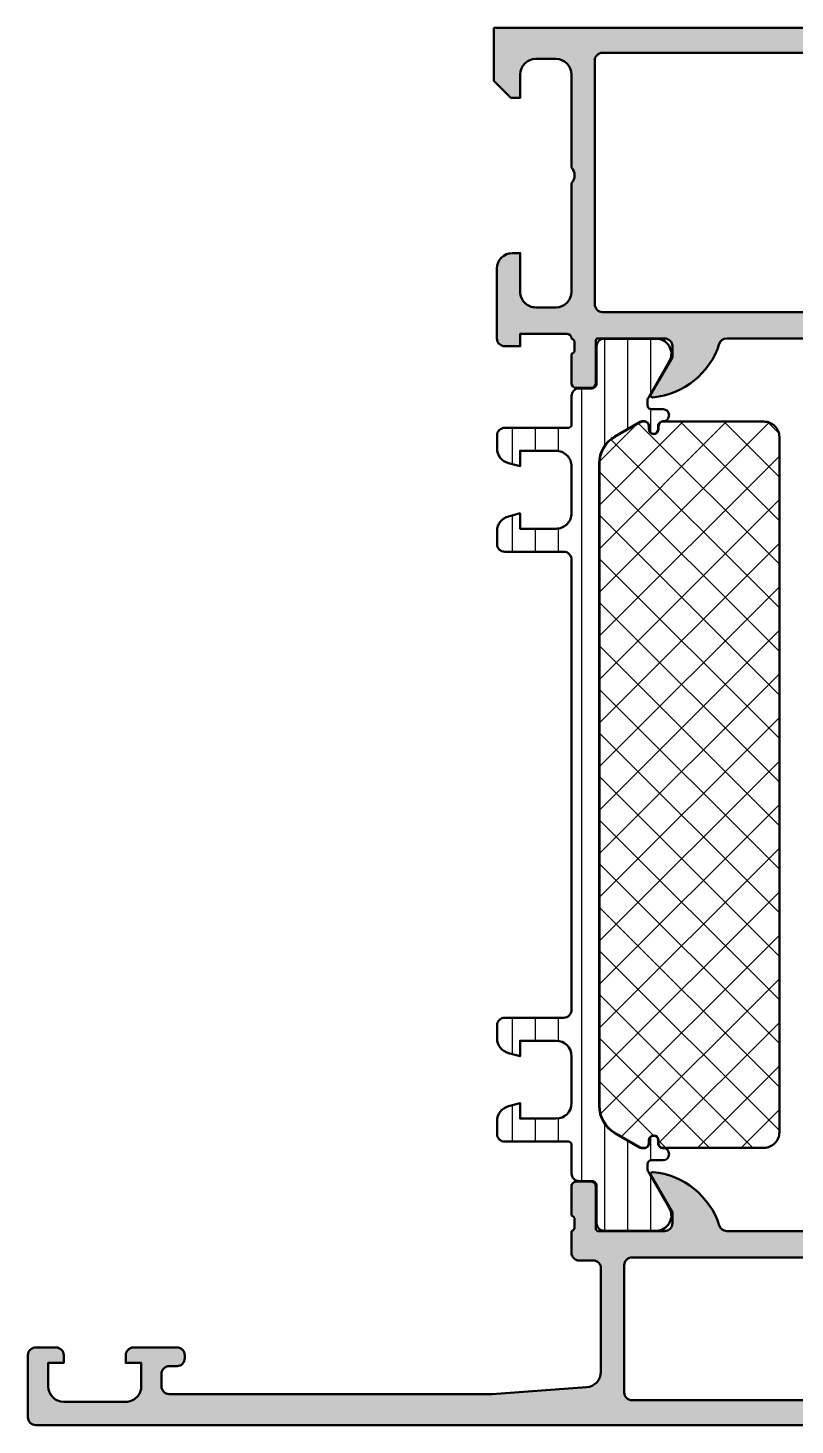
# Model space of a CAD drawing. Extents: x 0 to 114, y 0 to 90.
# Drawn here: x 0 to 49.4, y 0 to 90 of the extents above; entities that cross this region are included whole.
import ezdxf

# ---------------------------------------------------------------- set-up
doc = ezdxf.new("R2010")
doc.units = 0
for name, color, linetype, lineweight in [('0S-Alu contour', 7, 'Continuous', 50), ('0S-Alu hatch', 252, 'Continuous', 25), ('0S-Plastic contour', 254, 'Continuous', 50), ('0S-Plastic hatch', 253, 'Continuous', 25), ('0S-PT contour', 91, 'Continuous', 50), ('0S-PT hatch', 103, 'Continuous', 25)]:
    doc.layers.add(name, color=color, linetype=linetype, lineweight=lineweight)

# ---------------------------------------------------------------- blocks, each defined once
blk = doc.blocks.new('445140__CF473B51_735A_4CA6_A522_E842D98DE899_')
at = {"layer": '0S-Alu hatch'}
h = blk.add_hatch(color=256, dxfattribs=at)
edge = h.paths.add_edge_path()
edge.add_arc((35.49999999999999, 11.1), 0.5, 180, 270)
edge.add_line((35.49999999999999, 10.6), (36.39999999999998, 10.6))
edge.add_ellipse((36.39999999999998, 10.1), major_axis=(-0.5000000000000036, 0), ratio=1, start_angle=180, end_angle=270, ccw=False)
edge.add_line((36.89999999999998, 10.1), (36.89999999999997, 3.431119203401294))
edge.add_ellipse((35.89999999999997, 3.431119203401294), major_axis=(-1, 0), ratio=1, start_angle=94.08561677997488, end_angle=180, ccw=False)
edge.add_line((35.97124704998788, 2.43366050357056), (29.89999999999998, 2))
edge.add_line((29.89999999999998, 2), (9.100000000000001, 1.999999999999998))
edge.add_ellipse((9.100000000000003, 2.500000000000002), major_axis=(-0.5000000000000038, 0), ratio=1, start_angle=0, end_angle=89.99999999999977, ccw=False)
edge.add_line((8.6, 2.500000000000002), (8.6, 3.299999999999998))
edge.add_ellipse((9.1, 3.299999999999998), major_axis=(-0.5, 0), ratio=1, start_angle=270, end_angle=360, ccw=False)
edge.add_line((9.1, 3.799999999999998), (9.600000000000003, 3.799999999999999))
edge.add_arc((9.600000000000001, 4.299999999999998), 0.4999999999999996, 270.0000000000002, 360)
edge.add_line((10.1, 4.299999999999994), (10.1, 4.500000000000001))
edge.add_arc((9.600000000000001, 4.5), 0.5, 0, 90)
edge.add_line((9.600000000000001, 5), (6.800000000000001, 5))
edge.add_arc((6.800000000000001, 4.5), 0.5, 90, 180)
edge.add_line((6.300000000000001, 4.5), (6.300000000000001, 3.999999999999999))
edge.add_line((6.300000000000001, 3.999999999999999), (7.300000000000001, 3.999999999999999))
edge.add_line((7.300000000000001, 3.999999999999999), (7.300000000000001, 2.499999999999998))
edge.add_ellipse((6.300000000000003, 2.499999999999998), major_axis=(-0.9999999999999982, 0), ratio=1, start_angle=90, end_angle=180, ccw=False)
edge.add_line((6.300000000000002, 1.5), (2.299999999999999, 1.499999999999999))
edge.add_ellipse((2.299999999999999, 2.499999999999999), major_axis=(-1, 0), ratio=1, start_angle=0, end_angle=90, ccw=False)
edge.add_line((1.299999999999999, 2.499999999999999), (1.299999999999999, 3.999999999999998))
edge.add_line((1.299999999999999, 3.999999999999998), (2.299999999999999, 3.999999999999999))
edge.add_line((2.299999999999999, 3.999999999999999), (2.299999999999999, 4.499999999999999))
edge.add_arc((1.799999999999999, 4.499999999999999), 0.5, 0, 90)
edge.add_line((1.799999999999999, 4.999999999999999), (0.4999999999999996, 4.999999999999999))
edge.add_arc((0.4999999999999996, 4.5), 0.4999999999999992, 90, 180)
edge.add_line((4e-16, 4.5), (0, 0.5))
edge.add_arc((0.5, 0.5), 0.5, 180, 269.9999999999999)
edge.add_line((0.4999999999999998, 0), (113.5, 0))
edge.add_arc((113.5, 0.5), 0.5, 270, 360)
edge.add_line((114, 0.5), (114, 4.5))
edge.add_arc((113.5, 4.5), 0.5, 0, 90)
edge.add_line((113.5, 5), (112.2, 4.999999999999999))
edge.add_arc((112.2, 4.500000000000004), 0.4999999999999947, 90, 180)
edge.add_line((111.7, 4.500000000000006), (111.7, 3.999999999999999))
edge.add_line((111.7, 3.999999999999999), (112.7, 3.999999999999998))
edge.add_line((112.7, 3.999999999999998), (112.7, 2.499999999999975))
edge.add_ellipse((111.7, 2.499999999999984), major_axis=(-0.9999999999999715, 0), ratio=1, start_angle=90.0000000000008, end_angle=180, ccw=False)
edge.add_line((111.7, 1.500000000000013), (107.7, 1.499999999999998))
edge.add_ellipse((107.7, 2.499999999999998), major_axis=(-0.9999999999999998, 0), ratio=1, start_angle=0, end_angle=90, ccw=False)
edge.add_line((106.7, 2.499999999999999), (106.7, 3.999999999999999))
edge.add_line((106.7, 3.999999999999999), (107.7, 3.999999999999999))
edge.add_line((107.7, 3.999999999999999), (107.7, 4.500000000000007))
edge.add_arc((107.2, 4.500000000000007), 0.5, 0, 90)
edge.add_line((107.2, 5.000000000000007), (104.4, 5))
edge.add_arc((104.4, 4.499999999999983), 0.5000000000000169, 90.0000000000016, 180)
edge.add_line((103.9, 4.499999999999983), (103.9, 4.3))
edge.add_arc((104.4, 4.3), 0.5, 180, 270)
edge.add_line((104.4, 3.8), (104.9, 3.799999999999998))
edge.add_ellipse((104.9, 3.299999999999998), major_axis=(-0.5, 0), ratio=1, start_angle=180, end_angle=270, ccw=False)
edge.add_line((105.4, 3.29999999999999), (105.4, 2.499999999999983))
edge.add_ellipse((104.9, 2.499999999999983), major_axis=(-0.4999999999999716, 0), ratio=1, start_angle=90.00000000000318, end_angle=180, ccw=False)
edge.add_line((104.9, 2.000000000000011), (84.10000000000001, 2.000000000000001))
edge.add_line((84.10000000000001, 2.000000000000001), (78.02875295001206, 2.433660503570563))
edge.add_ellipse((78.09999999999997, 3.431119203401271), major_axis=(-0.9999999999999721, 0), ratio=1, start_angle=0, end_angle=85.9143832200254, ccw=False)
edge.add_line((77.1, 3.431119203401271), (77.09999999999998, 10.1))
edge.add_ellipse((77.59999999999998, 10.1), major_axis=(-0.5, 0), ratio=1, start_angle=270, end_angle=360, ccw=False)
edge.add_line((77.59999999999998, 10.6), (78.5, 10.6))
edge.add_arc((78.5, 11.1), 0.4999999999999983, 270, 360)
edge.add_line((79, 11.1), (79, 12.49999999999998))
edge.add_ellipse((79.07883644654305, 12.7675205919931), major_axis=(-0.2788950563274382, 0), ratio=1, start_angle=-1.1645893740982274, end_angle=73.58012358050661, ccw=False)
edge.add_line((78.799999, 12.77318899999148), (78.79999900000001, 13.22678299999143))
edge.add_ellipse((79.07886709564319, 13.23244365946854), major_axis=(-0.2789255417371585, 0), ratio=1, start_angle=-73.57540544464098, end_angle=1.1628700728953163, ccw=False)
edge.add_line((79, 13.49998699999148), (78.99999999999999, 15.37999799999998))
edge.add_arc((78.69999999999999, 15.37999799999998), 0.2999999999999971, 0, 90)
edge.add_line((78.69999999999999, 15.67999799999998), (77.7200256809572, 15.67999799999999))
edge.add_arc((77.7200256809572, 15.379998), 0.2999999999999847, 90, 180)
edge.add_line((77.42002568095722, 15.379998), (77.4200256809572, 12.61999999999998))
edge.add_ellipse((77.30002568095723, 12.61999999999998), major_axis=(-0.1199999999999619, 0), ratio=1, start_angle=89.99999999999329, end_angle=180, ccw=False)
edge.add_line((77.30002568095723, 12.50000000000002), (73.00000000000004, 12.50000000000004))
edge.add_ellipse((73.00000000000004, 13.00000000000002), major_axis=(-0.4999999999999841, 0), ratio=1, start_angle=0, end_angle=90, ccw=False)
edge.add_line((72.50000000000006, 13.00000000000007), (72.50000000000013, 13.70000000000011))
edge.add_line((72.50000000000013, 13.70000000000011), (73.88149545762252, 16.09282032302761))
edge.add_arc((73.7618802153519, 16.16188021535175), 0.1381197846482613, 329.9999999999967, 455.6225775507968)
edge.add_arc((74.23822324117367, 11.32339113815294), 4.999999999999239, 95.62257755079071, 162.2515836439284)
edge.add_ellipse((68.99999999999977, 13.00000000000091), major_axis=(-0.5000000000008891, 0), ratio=1, start_angle=89.9999999999983, end_angle=162.2515836439291, ccw=False)
edge.add_line((68.99999999999976, 12.50000000000002), (45.00000000000016, 12.50000000000003))
edge.add_ellipse((45.00000000000015, 13.0000000000007), major_axis=(-0.5000000000006697, 0), ratio=1, start_angle=17.748416356070493, end_angle=90.0000000000008, ccw=False)
edge.add_arc((39.76177675882637, 11.32339113815286), 4.999999999999317, 17.74841635607043, 84.37742244920952)
edge.add_arc((40.23811978464814, 16.16188021535174), 0.1381197846482806, 84.37742244920665, 210.0000000000014)
edge.add_line((40.11850454237749, 16.0928203230276), (41.49999999999986, 13.70000000000009))
edge.add_line((41.49999999999986, 13.70000000000009), (41.49999999999993, 13.00000000000007))
edge.add_ellipse((40.99999999999994, 13.00000000000002), major_axis=(-0.4999999999999858, 0), ratio=1, start_angle=90, end_angle=180, ccw=False)
edge.add_line((40.99999999999994, 12.50000000000004), (36.69997431904255, 12.50000000000003))
edge.add_ellipse((36.69997431904255, 12.61999999999999), major_axis=(-0.1199999999999619, 0), ratio=1, start_angle=0, end_angle=90, ccw=False)
edge.add_line((36.57997431904258, 12.61999999999999), (36.57997431904258, 15.37999799999998))
edge.add_arc((36.27997431904258, 15.37999799999998), 0.3000000000000043, 0, 90)
edge.add_line((36.27997431904258, 15.67999799999999), (35.29999999999982, 15.67999799999998))
edge.add_arc((35.29999999999981, 15.37999799999998), 0.3000000000000043, 89.99999999999864, 180)
edge.add_line((34.9999999999998, 15.37999799999998), (34.9999999999998, 13.49998699999148))
edge.add_ellipse((34.92113290435663, 13.23244365946854), major_axis=(-0.2789255417371511, 0), ratio=1, start_angle=178.8371299271088, end_angle=253.57540544464518, ccw=False)
edge.add_line((35.2000009999998, 13.22678299999146), (35.2000009999998, 12.77318899999112))
edge.add_ellipse((34.92116355345701, 12.7675205919931), major_axis=(-0.2788950563271679, 0), ratio=1, start_angle=106.41987641949461, end_angle=181.1645893740268, ccw=False)
edge.add_line((35, 12.50000000000024), (35, 11.1))
edge = h.paths.add_edge_path()
edge.add_ellipse((38.89999999999999, 10.3), major_axis=(-0.5, 0), ratio=1, start_angle=270, end_angle=360, ccw=False)
edge.add_line((38.89999999999999, 10.8), (75.10000000000001, 10.8))
edge.add_ellipse((75.1, 10.3), major_axis=(-0.5, 0), ratio=1, start_angle=180, end_angle=269.9999999999984, ccw=False)
edge.add_line((75.6, 10.3), (75.59999999999998, 2.099999999999997))
edge.add_ellipse((75.09999999999998, 2.099999999999998), major_axis=(-0.5, 0), ratio=1, start_angle=90, end_angle=180, ccw=False)
edge.add_line((75.09999999999998, 1.599999999999998), (38.89999999999999, 1.6))
edge.add_ellipse((38.89999999999999, 2.1), major_axis=(-0.5, 0), ratio=1, start_angle=0, end_angle=90, ccw=False)
edge.add_line((38.39999999999999, 2.099999999999999), (38.39999999999999, 10.3))
at = {"layer": '0S-Alu contour', "color": 7}
for points in [[(34.9999999999998, 15.37999799999998), (34.9999999999998, 13.49998699999148)], [(36.27997431904258, 15.67999799999999), (35.29999999999982, 15.67999799999998)], [(36.57997431904258, 12.61999999999999), (36.57997431904258, 15.37999799999998)], [(40.11850454237749, 16.0928203230276), (41.49999999999986, 13.70000000000009), (41.49999999999993, 13.00000000000007)], [(72.50000000000006, 13.00000000000007), (72.50000000000013, 13.70000000000011), (73.88149545762252, 16.09282032302761)], [(77.42002568095722, 15.379998), (77.4200256809572, 12.61999999999998)], [(78.69999999999999, 15.67999799999998), (77.7200256809572, 15.67999799999999)], [(79, 13.49998699999148), (78.99999999999999, 15.37999799999998)], [(35.2000009999998, 13.22678299999146), (35.2000009999998, 12.77318899999112)], [(78.799999, 12.77318899999148), (78.79999900000001, 13.22678299999143)], [(35, 12.50000000000024), (35, 11.1)], [(40.99999999999994, 12.50000000000004), (36.69997431904255, 12.50000000000003)], [(68.99999999999976, 12.50000000000002), (45.00000000000016, 12.50000000000003)], [(77.30002568095723, 12.50000000000002), (73.00000000000004, 12.50000000000004)], [(79, 11.1), (79, 12.49999999999998)], [(35.49999999999999, 10.6), (36.39999999999998, 10.6)], [(36.89999999999998, 10.1), (36.89999999999997, 3.431119203401294)], [(38.39999999999999, 2.099999999999999), (38.39999999999999, 10.3)], [(38.89999999999999, 10.8), (75.10000000000001, 10.8)], [(75.6, 10.3), (75.59999999999998, 2.099999999999997)], [(77.1, 3.431119203401271), (77.09999999999998, 10.1)], [(77.59999999999998, 10.6), (78.5, 10.6)], [(1.799999999999999, 4.999999999999999), (0.4999999999999996, 4.999999999999999)], [(9.600000000000001, 5), (6.800000000000001, 5)], [(107.2, 5.000000000000007), (104.4, 5)], [(113.5, 5), (112.2, 4.999999999999999)], [(4e-16, 4.5), (0, 0.5)], [(1.299999999999999, 2.499999999999999), (1.299999999999999, 3.999999999999998), (2.299999999999999, 3.999999999999999), (2.299999999999999, 4.499999999999999)], [(6.300000000000001, 4.5), (6.300000000000001, 3.999999999999999), (7.300000000000001, 3.999999999999999), (7.300000000000001, 2.499999999999998)], [(9.1, 3.799999999999998), (9.600000000000003, 3.799999999999999)], [(10.1, 4.299999999999994), (10.1, 4.500000000000001)], [(103.9, 4.499999999999983), (103.9, 4.3)], [(104.4, 3.8), (104.9, 3.799999999999998)], [(106.7, 2.499999999999999), (106.7, 3.999999999999999), (107.7, 3.999999999999999), (107.7, 4.500000000000007)], [(111.7, 4.500000000000006), (111.7, 3.999999999999999), (112.7, 3.999999999999998), (112.7, 2.499999999999975)], [(114, 0.5), (114, 4.5)], [(8.6, 2.500000000000002), (8.6, 3.299999999999998)], [(105.4, 3.29999999999999), (105.4, 2.499999999999983)], [(35.97124704998788, 2.43366050357056), (29.89999999999998, 2), (9.100000000000001, 1.999999999999998)], [(104.9, 2.000000000000011), (84.10000000000001, 2.000000000000001), (78.02875295001206, 2.433660503570563)], [(6.300000000000002, 1.5), (2.299999999999999, 1.499999999999999)], [(75.09999999999998, 1.599999999999998), (38.89999999999999, 1.6)], [(111.7, 1.500000000000013), (107.7, 1.499999999999998)], [(0.4999999999999998, 0), (113.5, 0)]]:
    blk.add_lwpolyline(points, dxfattribs=at)
for centre, radius, start, end in [((40.23811978464814, 16.16188021535174), 0.1381197846482806, 84.37742244920665, 210.0000000000014), ((39.76177675882637, 11.32339113815286), 4.999999999999317, 17.74841635607043, 84.37742244920952), ((74.23822324117367, 11.32339113815294), 4.999999999999239, 95.62257755079071, 162.2515836439284), ((73.7618802153519, 16.16188021535175), 0.1381197846482613, 329.9999999999967, 95.62257755079686), ((35.29999999999981, 15.37999799999998), 0.3000000000000043, 89.99999999999864, 180), ((36.27997431904258, 15.37999799999998), 0.3000000000000043, 0, 90), ((77.7200256809572, 15.379998), 0.2999999999999847, 90, 180), ((78.69999999999999, 15.37999799999998), 0.2999999999999971, 0, 90), ((35.49999999999999, 11.1), 0.5, 180, 270), ((78.5, 11.1), 0.4999999999999983, 270, 0), ((0.4999999999999996, 4.5), 0.4999999999999992, 90, 180), ((1.799999999999999, 4.499999999999999), 0.5, 0, 90), ((6.800000000000001, 4.5), 0.5, 90, 180), ((9.600000000000001, 4.5), 0.5, 0, 90), ((104.4, 4.499999999999983), 0.5000000000000169, 90.0000000000016, 180), ((107.2, 4.500000000000007), 0.5, 0, 90), ((112.2, 4.500000000000004), 0.4999999999999947, 90, 180), ((113.5, 4.5), 0.5, 0, 90), ((9.600000000000001, 4.299999999999998), 0.4999999999999996, 270.0000000000002, 0), ((104.4, 4.3), 0.5, 180, 270), ((0.5, 0.5), 0.5, 180, 269.9999999999999), ((113.5, 0.5), 0.5, 270, 0)]:
    blk.add_arc(centre, radius, start, end, dxfattribs=at)
at = {"layer": '0S-Alu contour', "color": 7, "extrusion": (0, 0, -1)}
for centre, radius, start, end in [((-34.92113290435663, 13.23244365946854), 0.2789255417371511, 106.4245945553548, 181.1628700728912), ((-34.92116355345701, 12.7675205919931), 0.2788950563271679, 178.8354106259732, 253.5801235805054), ((-36.69997431904255, 12.61999999999999), 0.1199999999999619, 270, 0), ((-40.99999999999994, 13.00000000000002), 0.4999999999999858, 180, 270), ((-45.00000000000015, 13.0000000000007), 0.5000000000006697, 269.9999999999992, 342.2515836439295), ((-68.99999999999977, 13.00000000000091), 0.5000000000008891, 197.7484163560709, 270.0000000000017), ((-73.00000000000004, 13.00000000000002), 0.4999999999999841, 270, 0), ((-77.30002568095723, 12.61999999999998), 0.1199999999999619, 180, 270.0000000000068), ((-79.07883644654305, 12.7675205919931), 0.2788950563274382, 286.4198764194934, 1.164589374098176), ((-79.07886709564319, 13.23244365946854), 0.2789255417371585, 358.8371299271047, 73.57540544464105), ((-36.39999999999998, 10.1), 0.5000000000000036, 90, 180), ((-38.89999999999999, 10.3), 0.5, 0, 90), ((-75.1, 10.3), 0.5, 90.0000000000016, 180), ((-77.59999999999998, 10.1), 0.5, 0, 90), ((-9.1, 3.299999999999998), 0.5, 0, 90), ((-104.9, 3.299999999999998), 0.5, 90, 180), ((-35.89999999999997, 3.431119203401294), 1, 180, 265.9143832200251), ((-78.09999999999997, 3.431119203401271), 0.9999999999999721, 274.0856167799746, 0), ((-2.299999999999999, 2.499999999999999), 1, 270, 0), ((-6.300000000000003, 2.499999999999998), 0.9999999999999982, 180, 270.0000000000001), ((-9.100000000000003, 2.500000000000002), 0.5000000000000038, 270.0000000000002, 0), ((-38.89999999999999, 2.1), 0.5, 270, 0), ((-75.09999999999998, 2.099999999999998), 0.5, 180, 270), ((-104.9, 2.499999999999983), 0.4999999999999716, 180, 269.9999999999968), ((-107.7, 2.499999999999998), 0.9999999999999998, 270, 0), ((-111.7, 2.499999999999984), 0.9999999999999715, 180, 269.9999999999992)]:
    blk.add_arc(centre, radius, start, end, dxfattribs=at)
blk = doc.blocks.new('441190__D9B66813_5711_4655_8B71_C0B76B7D4876_')
at = {"layer": '0S-PT hatch'}
h = blk.add_hatch(dxfattribs=at)
h.set_pattern_fill('ANSI37', color=256, scale=0.625, angle=90, style=0)
h.set_pattern_definition([(135, (0, 0), (-1.403165018917055, -1.403165018917055), []), (225, (0, 0), (1.403165018917055, -1.403165018917055), [])])
edge = h.paths.add_edge_path()
edge.add_line((48.39000000000027, 63.65020331974287), (48.39000000000027, 18.84979668030475))
edge.add_ellipse((47.40000000000028, 18.84979668030475), major_axis=(-0.9899999999999948, 0), ratio=1, start_angle=89.9999999999996, end_angle=180, ccw=False)
edge.add_line((47.40000000000027, 17.85979668030476), (40.89892478562469, 17.85979668030475))
edge.add_ellipse((40.89892478562469, 18.14979668030476), major_axis=(-0.2900000000000062, 0), ratio=1, start_angle=0, end_angle=90, ccw=False)
edge.add_line((40.60892478562468, 18.14979668030476), (40.60892478562469, 18.350367475591))
edge.add_arc((40.29949558091092, 18.350367475591), 0.3094292047137657, 0, 180)
edge.add_line((39.99006637619716, 18.350367475591), (39.99006637619716, 18.14979668030476))
edge.add_ellipse((39.70006637619717, 18.14979668030476), major_axis=(-0.289999999999992, 0), ratio=1, start_angle=93.4516718061908, end_angle=180, ccw=False)
edge.add_line((39.71752629167203, 17.86032275859227), (39.53498719053982, 17.86032275859227))
edge.add_ellipse((39.53498719053983, 18.05032275859226), major_axis=(-0.1899999999999906, 0), ratio=1, start_angle=60.00000000000131, end_angle=89.9999999999979, ccw=False)
edge.add_line((39.43998719053984, 17.88577793187323), (37.80500000000029, 18.82973822645279))
edge.add_ellipse((38.80000000000027, 20.55312877998382), major_axis=(-1.989999999999984, 0), ratio=1, start_angle=0, end_angle=60.000000000000625, ccw=False)
edge.add_line((36.81000000000028, 20.55312877998382), (36.81000000000029, 61.94646458067286))
edge.add_ellipse((38.80000000000027, 61.94646458067287), major_axis=(-1.98999999999998, 0), ratio=1, start_angle=299.9999999999992, end_angle=360, ccw=False)
edge.add_line((37.80500000000031, 63.66985513420391), (39.43998719053985, 64.61381542878348))
edge.add_ellipse((39.53498719053982, 64.44927060206447), major_axis=(-0.1899999999999555, 0), ratio=1, start_angle=270, end_angle=299.99999999999744, ccw=False)
edge.add_line((39.53498719053982, 64.63927060206443), (39.717526291672, 64.63927060206441))
edge.add_ellipse((39.70006637619717, 64.34979668035191), major_axis=(-0.2900000000000046, 0), ratio=1, start_angle=180, end_angle=266.54832819381363, ccw=False)
edge.add_line((39.99006637619717, 64.34979668035191), (39.99006637619717, 64.14922588506569))
edge.add_arc((40.30003318809873, 64.14922588506569), 0.3099668119015604, 180, 360)
edge.add_line((40.61000000000029, 64.14922588506569), (40.61000000000027, 64.34979668030476))
edge.add_ellipse((40.90040663939125, 64.34979668030478), major_axis=(-0.290406639390973, 0), ratio=1, start_angle=270.00000000041496, end_angle=360, ccw=False)
edge.add_line((40.90040663938914, 64.64020331969574), (47.39999999999311, 64.64020331974285))
edge.add_ellipse((47.40000000000029, 63.65020331974287), major_axis=(-0.9899999999999806, 0), ratio=1, start_angle=180, end_angle=270.0000000004153, ccw=False)
at = {"layer": '0S-PT contour', "color": 7}
for points in [[(37.80500000000031, 63.66985513420391), (39.43998719053985, 64.61381542878348)], [(39.53498719053982, 64.63927060206443), (39.717526291672, 64.63927060206441)], [(39.99006637619717, 64.34979668035191), (39.99006637619717, 64.14922588506569)], [(40.61000000000029, 64.14922588506569), (40.61000000000027, 64.34979668030476)], [(40.90040663938914, 64.64020331969574), (47.39999999999311, 64.64020331974285)], [(48.39000000000027, 63.65020331974287), (48.39000000000027, 18.84979668030475)], [(36.81000000000028, 20.55312877998382), (36.81000000000029, 61.94646458067286)], [(39.43998719053984, 17.88577793187323), (37.80500000000029, 18.82973822645279)], [(39.99006637619716, 18.350367475591), (39.99006637619716, 18.14979668030476)], [(40.60892478562468, 18.14979668030476), (40.60892478562469, 18.350367475591)], [(39.71752629167203, 17.86032275859227), (39.53498719053982, 17.86032275859227)], [(47.40000000000027, 17.85979668030476), (40.89892478562469, 17.85979668030475)]]:
    blk.add_lwpolyline(points, dxfattribs=at)
at = {"layer": '0S-PT contour', "color": 7, "extrusion": (0, 0, -1)}
for centre, radius, start, end in [((-39.53498719053982, 64.44927060206447), 0.1899999999999555, 60.00000000000255, 90), ((-39.70006637619717, 64.34979668035191), 0.2900000000000046, 93.45167180618638, 180), ((-40.90040663939125, 64.34979668030478), 0.290406639390973, 0, 89.99999999958506), ((-47.40000000000029, 63.65020331974287), 0.9899999999999806, 89.99999999958467, 180), ((-38.80000000000027, 61.94646458067287), 1.98999999999998, 0, 60.00000000000078), ((-38.80000000000027, 20.55312877998382), 1.989999999999984, 299.9999999999994, 0), ((-39.70006637619717, 18.14979668030476), 0.289999999999992, 180, 266.5483281938092), ((-40.89892478562469, 18.14979668030476), 0.2900000000000062, 270, 0), ((-47.40000000000028, 18.84979668030475), 0.9899999999999948, 180, 270.0000000000004), ((-39.53498719053983, 18.05032275859226), 0.1899999999999906, 270.0000000000021, 299.9999999999987)]:
    blk.add_arc(centre, radius, start, end, dxfattribs=at)
at = {"layer": '0S-PT contour', "color": 7}
for centre, radius, start, end in [((40.30003318809873, 64.14922588506569), 0.3099668119015604, 180, 0), ((40.29949558091092, 18.350367475591), 0.3094292047137657, 0, 180)]:
    blk.add_arc(centre, radius, start, end, dxfattribs=at)
blk = doc.blocks.new('284601__EA4AFF32_4268_49D9_9EC9_8BE167A3AA70___473CA314_EB50_4A81_8409_1A3528B6C2C4_')
at = {"layer": '0S-Plastic hatch'}
h = blk.add_hatch(dxfattribs=at)
h.set_pattern_fill('ANSI31', color=256, scale=0.4680000000000001, angle=45, style=0)
h.set_pattern_definition([(90, (0, 0), (-1.4859, 0), [])])
edge = h.paths.add_edge_path()
edge.add_ellipse((34.80000000000024, 64.45000000004742), major_axis=(-0.2100000000000364, 0), ratio=1, start_angle=90.00000000000188, end_angle=180, ccw=False)
edge.add_line((34.80000000000025, 64.24000000004737), (30.70000000000027, 64.24000000004744))
edge.add_arc((30.70000000000027, 63.75000000004747), 0.4899999999999878, 89.99999999999918, 180)
edge.add_line((30.21000000000028, 63.75000000004746), (30.21000000000028, 62.91925077667309))
edge.add_arc((31.20000000000019, 62.9192507766731), 0.989999999999906, 180, 254.9999999999947)
edge.add_line((30.94376914534863, 61.96298420864704), (31.69000000000028, 61.76303225377587))
edge.add_line((31.69000000000028, 61.76303225377587), (31.69000000000028, 62.76000000004737))
edge.add_line((31.69000000000028, 62.76000000004737), (34.00000000000024, 62.76000000004742))
edge.add_ellipse((34.00000000000026, 61.75000000004741), major_axis=(-1.010000000000012, 0), ratio=1, start_angle=180, end_angle=270.0000000000008, ccw=False)
edge.add_line((35.01000000000027, 61.75000000004741), (35.01000000000028, 58.75000000004743))
edge.add_ellipse((34.00000000000027, 58.75000000004743), major_axis=(-1.010000000000019, 0), ratio=1, start_angle=89.9999999999996, end_angle=180, ccw=False)
edge.add_line((34.00000000000026, 57.74000000004742), (31.69000000000028, 57.74000000004742))
edge.add_line((31.69000000000028, 57.74000000004742), (31.69000000000028, 58.73696774631902))
edge.add_line((31.69000000000028, 58.73696774631902), (30.94376914534875, 58.53701579144797))
edge.add_arc((31.20000000000023, 57.58074922342181), 0.9899999999999625, 104.9999999999992, 180)
edge.add_line((30.21000000000026, 57.5807492234218), (30.21000000000028, 56.75000000004739))
edge.add_arc((30.70000000000026, 56.7500000000474), 0.4899999999999736, 180, 269.9999999999996)
edge.add_line((30.70000000000025, 56.26000000004742), (34.50000000000026, 56.26000000004741))
edge.add_ellipse((34.50000000000026, 55.75000000004739), major_axis=(-0.5100000000000194, 0), ratio=1, start_angle=180, end_angle=269.9999999999992, ccw=False)
edge.add_line((35.01000000000028, 55.7500000000474), (35.01000000000028, 26.75000000000023))
edge.add_ellipse((34.50000000000029, 26.75000000000022), major_axis=(-0.5099999999999909, 0), ratio=1, start_angle=90.00000000000159, end_angle=180, ccw=False)
edge.add_line((34.5000000000003, 26.24000000000024), (30.70000000000024, 26.24000000000024))
edge.add_arc((30.70000000000025, 25.75000000000028), 0.4899999999999629, 90.00000000000043, 180)
edge.add_line((30.21000000000028, 25.75000000000028), (30.21000000000027, 24.91925077662593))
edge.add_arc((31.20000000000036, 24.91925077662593), 0.9900000000000873, 180, 255.0000000000054)
edge.add_line((30.94376914534894, 23.96298420859965), (31.69000000000028, 23.76303225372871))
edge.add_line((31.69000000000028, 23.76303225372871), (31.69000000000028, 24.76000000000022))
edge.add_line((31.69000000000028, 24.76000000000022), (34.00000000000036, 24.76000000000019))
edge.add_ellipse((34.00000000000034, 23.75000000000026), major_axis=(-1.009999999999926, 0), ratio=1, start_angle=180, end_angle=269.9999999999988, ccw=False)
edge.add_line((35.01000000000026, 23.75000000000026), (35.01000000000028, 20.75000000000024))
edge.add_ellipse((34.00000000000028, 20.75000000000024), major_axis=(-1.009999999999998, 0), ratio=1, start_angle=90.0000000000004, end_angle=180, ccw=False)
edge.add_line((34.00000000000029, 19.74000000000024), (31.69000000000028, 19.74000000000024))
edge.add_line((31.69000000000028, 19.74000000000024), (31.69000000000028, 20.73696774627183))
edge.add_line((31.69000000000028, 20.73696774627183), (30.94376914534873, 20.53701579140073))
edge.add_arc((31.20000000000027, 19.58074922337457), 0.9899999999999891, 105.0000000000027, 180)
edge.add_line((30.21000000000028, 19.58074922337457), (30.21000000000028, 18.75000000000018))
edge.add_arc((30.70000000000028, 18.75000000000018), 0.4899999999999949, 180, 270.0000000000004)
edge.add_line((30.70000000000028, 18.26000000000019), (34.80000000000026, 18.26000000000025))
edge.add_ellipse((34.80000000000026, 18.05000000000022), major_axis=(-0.2100000000000222, 0), ratio=1, start_angle=180, end_angle=270, ccw=False)
edge.add_line((35.01000000000028, 18.05000000000022), (35.01000000000028, 16.20999432109073))
edge.add_arc((35.49999732109796, 16.20999432109073), 0.4899973210976825, 180, 270)
edge.add_line((35.49999732109796, 15.71999699999305), (36.31033133334043, 15.71999700000022))
edge.add_ellipse((36.31033133334046, 15.40999700000017), major_axis=(-0.3100000000000538, 0), ratio=1, start_angle=179.9920752627534, end_angle=270.0000000000066, ccw=False)
edge.add_line((36.6203313303753, 15.40995412304545), (36.61999938284783, 13.00999723387167))
edge.add_arc((37.10999469516404, 13.00999531231277), 0.4899953123199784, 179.9997753098735, 270.0000777848015)
edge.add_line((37.10999536038212, 12.51999999999325), (40.58582249619141, 12.52000000000022))
edge.add_arc((40.44422884911531, 13.49981807472307), 0.9899960709244707, 278.2228963588994, 392.7407569883818)
edge.add_line((41.27694055409619, 14.0352463489426), (39.95830425788776, 16.31919172373801))
edge.add_ellipse((40.39997634630728, 16.57419118792803), major_axis=(-0.5099989808088575, 0), ratio=1, start_angle=-0.005743823234126921, end_angle=29.999996599343774, ccw=False)
edge.add_line((39.88997736806112, 16.57424231462595), (39.89000000131616, 16.80002606457037))
edge.add_ellipse((40.15000000005499, 16.79999999995493), major_axis=(-0.260000000045304, 0), ratio=1, start_angle=270.0000000061333, end_angle=359.99425618279395, ccw=False)
edge.add_line((40.15000000002715, 17.06000000000023), (40.90040663939128, 17.06000000000026))
edge.add_arc((40.90040663939126, 17.44925907311701), 0.3892590731167509, 270.0000000000031, 450.0000000000031)
edge.add_ellipse((40.90040663939121, 18.15000000000028), major_axis=(-0.3114818537665265, 0), ratio=1, start_angle=0, end_angle=90.00000000000517, ccw=False)
edge.add_line((40.58892478562468, 18.1500000000003), (40.58892478562468, 18.35057079528646))
edge.add_arc((40.29949558091092, 18.35057079528646), 0.2894292047137625, 0, 180)
edge.add_line((40.01006637619716, 18.35057079528646), (40.01006637619716, 18.15000000000019))
edge.add_ellipse((39.70006637619722, 18.1500000000002), major_axis=(-0.3099999999999383, 0), ratio=1, start_angle=93.33843872002831, end_angle=180, ccw=False)
edge.add_line((39.71811884915477, 17.84052607828776), (39.53498719054005, 17.8405260782877))
edge.add_ellipse((39.53498719054, 18.05052607828769), major_axis=(-0.2099999999999901, 0), ratio=1, start_angle=59.999999999997215, end_angle=90.00000000001359, ccw=False)
edge.add_line((39.42998719054, 17.86866074349297), (37.7950000000003, 18.81262103807259))
edge.add_ellipse((38.80000000000024, 20.55333209967931), major_axis=(-2.009999999999965, 0), ratio=1, start_angle=0, end_angle=60.00000000000148, ccw=False)
edge.add_line((36.79000000000028, 20.55333209967931), (36.79000000000029, 61.94666790036837))
edge.add_ellipse((38.8000000000002, 61.94666790036837), major_axis=(-2.009999999999905, 0), ratio=1, start_angle=300.0000000000033, end_angle=360, ccw=False)
edge.add_line((37.79500000000015, 63.68737896197495), (39.42998719053971, 64.6313392565547))
edge.add_ellipse((39.53498719053973, 64.44947392175993), major_axis=(-0.2100000000000372, 0), ratio=1, start_angle=269.9999999999942, end_angle=299.9999999999999, ccw=False)
edge.add_line((39.53498719053975, 64.65947392175997), (39.71811884915473, 64.65947392175994))
edge.add_ellipse((39.70006637619718, 64.35000000004747), major_axis=(-0.3099999999999631, 0), ratio=1, start_angle=180, end_angle=266.66156127997067, ccw=False)
edge.add_line((40.01006637619715, 64.35000000004744), (40.01006637619716, 64.1494292047612))
edge.add_arc((40.29949558091092, 64.14942920476119), 0.2894292047137625, 180, 360)
edge.add_line((40.58892478562468, 64.14942920476118), (40.58892478562468, 64.35000000004734))
edge.add_ellipse((40.90040663939125, 64.35000000004736), major_axis=(-0.3114818537665585, 0), ratio=1, start_angle=269.99999999999864, end_angle=360, ccw=False)
edge.add_arc((40.90040663939126, 65.05074092693067), 0.3892590731167615, 269.999999999999, 449.999999999999)
edge.add_line((40.90040663939126, 65.44000000004743), (40.15000000002717, 65.44000000004743))
edge.add_ellipse((40.15000000002717, 65.7000000000649), major_axis=(-0.2600000000174845, 0), ratio=1, start_angle=0.00574382329762102, end_angle=90, ccw=False)
edge.add_line((39.89000000131616, 65.69997393542177), (39.8899773680883, 65.9257574151131))
edge.add_ellipse((40.39997736552593, 65.92580853907559), major_axis=(-0.5100000000000432, 0), ratio=1, start_angle=-29.999996599345423, end_angle=0.005743504562701673, ccw=False)
edge.add_line((39.95830439446092, 66.18080851286116), (41.27694055409621, 68.46475365110506))
edge.add_arc((40.4442288491153, 69.00018192532455), 0.9899960709244671, 327.2592430116209, 441.7771036411018)
edge.add_line((40.58582249619138, 69.9800000000474), (37.1099953603821, 69.98000000005437))
edge.add_arc((37.10999536038212, 69.49000402260879), 0.489995977445588, 90.00000000000165, 180.0079248057727)
edge.add_line((36.61999938762352, 69.48993624932821), (36.62033133037529, 67.09004587703258))
edge.add_ellipse((36.3103313333253, 67.09000300006262), major_axis=(-0.3100000000152093, 0), ratio=1, start_angle=90.00000000230477, end_angle=180.0079247400522, ccw=False)
edge.add_line((36.31033133333777, 66.78000300004742), (35.49999732109789, 66.78000300005459))
edge.add_arc((35.49999732109793, 66.29000567895693), 0.4899973210976612, 90.000000000005, 180)
edge.add_line((35.01000000000027, 66.2900056789569), (35.01000000000028, 64.45000000004742))
at = {"layer": '0S-Plastic contour', "color": 7}
for points in [[(36.61999938762352, 69.48993624932821), (36.62033133037529, 67.09004587703258)], [(40.58582249619138, 69.9800000000474), (37.1099953603821, 69.98000000005437)], [(39.95830439446092, 66.18080851286116), (41.27694055409621, 68.46475365110506)], [(36.31033133333777, 66.78000300004742), (35.49999732109789, 66.78000300005459)], [(35.01000000000027, 66.2900056789569), (35.01000000000028, 64.45000000004742)], [(39.89000000131616, 65.69997393542177), (39.8899773680883, 65.9257574151131)], [(40.90040663939126, 65.44000000004743), (40.15000000002717, 65.44000000004743)], [(34.80000000000025, 64.24000000004737), (30.70000000000027, 64.24000000004744)], [(37.79500000000015, 63.68737896197495), (39.42998719053971, 64.6313392565547)], [(39.53498719053975, 64.65947392175997), (39.71811884915473, 64.65947392175994)], [(40.01006637619715, 64.35000000004744), (40.01006637619716, 64.1494292047612)], [(40.58892478562468, 64.14942920476118), (40.58892478562468, 64.35000000004734)], [(30.21000000000028, 63.75000000004746), (30.21000000000028, 62.91925077667309)], [(30.94376914534863, 61.96298420864704), (31.69000000000028, 61.76303225377587), (31.69000000000028, 62.76000000004737), (34.00000000000024, 62.76000000004742)], [(35.01000000000027, 61.75000000004741), (35.01000000000028, 58.75000000004743)], [(36.79000000000028, 20.55333209967931), (36.79000000000029, 61.94666790036837)], [(34.00000000000026, 57.74000000004742), (31.69000000000028, 57.74000000004742), (31.69000000000028, 58.73696774631902), (30.94376914534875, 58.53701579144797)], [(30.21000000000026, 57.5807492234218), (30.21000000000028, 56.75000000004739)], [(30.70000000000025, 56.26000000004742), (34.50000000000026, 56.26000000004741)], [(35.01000000000028, 55.7500000000474), (35.01000000000028, 26.75000000000023)], [(34.5000000000003, 26.24000000000024), (30.70000000000024, 26.24000000000024)], [(30.21000000000028, 25.75000000000028), (30.21000000000027, 24.91925077662593)], [(30.94376914534894, 23.96298420859965), (31.69000000000028, 23.76303225372871), (31.69000000000028, 24.76000000000022), (34.00000000000036, 24.76000000000019)], [(35.01000000000026, 23.75000000000026), (35.01000000000028, 20.75000000000024)], [(34.00000000000029, 19.74000000000024), (31.69000000000028, 19.74000000000024), (31.69000000000028, 20.73696774627183), (30.94376914534873, 20.53701579140073)], [(30.21000000000028, 19.58074922337457), (30.21000000000028, 18.75000000000018)], [(30.70000000000028, 18.26000000000019), (34.80000000000026, 18.26000000000025)], [(35.01000000000028, 18.05000000000022), (35.01000000000028, 16.20999432109073)], [(39.42998719054, 17.86866074349297), (37.7950000000003, 18.81262103807259)], [(40.01006637619716, 18.35057079528646), (40.01006637619716, 18.15000000000019)], [(40.58892478562468, 18.1500000000003), (40.58892478562468, 18.35057079528646)], [(39.71811884915477, 17.84052607828776), (39.53498719054005, 17.8405260782877)], [(39.88997736806112, 16.57424231462595), (39.89000000131616, 16.80002606457037)], [(41.27694055409619, 14.0352463489426), (39.95830425788776, 16.31919172373801)], [(40.15000000002715, 17.06000000000023), (40.90040663939128, 17.06000000000026)], [(35.49999732109796, 15.71999699999305), (36.31033133334043, 15.71999700000022)], [(36.6203313303753, 15.40995412304545), (36.61999938284783, 13.00999723387167)], [(37.10999536038212, 12.51999999999325), (40.58582249619141, 12.52000000000022)]]:
    blk.add_lwpolyline(points, dxfattribs=at)
for centre, radius, start, end in [((37.10999536038212, 69.49000402260879), 0.489995977445588, 90.00000000000165, 180.0079248057727), ((40.4442288491153, 69.00018192532455), 0.9899960709244671, 327.2592430116209, 81.77710364110183), ((35.49999732109793, 66.29000567895693), 0.4899973210976612, 90.000000000005, 180), ((40.90040663939126, 65.05074092693067), 0.3892590731167615, 269.999999999999, 89.99999999999896), ((30.70000000000027, 63.75000000004747), 0.4899999999999878, 89.99999999999918, 180), ((40.29949558091092, 64.14942920476119), 0.2894292047137625, 180, 0), ((31.20000000000019, 62.9192507766731), 0.989999999999906, 180, 254.9999999999947), ((31.20000000000023, 57.58074922342181), 0.9899999999999625, 104.9999999999992, 180), ((30.70000000000026, 56.7500000000474), 0.4899999999999736, 180, 269.9999999999996), ((30.70000000000025, 25.75000000000028), 0.4899999999999629, 90.00000000000043, 180), ((31.20000000000036, 24.91925077662593), 0.9900000000000873, 180, 255.0000000000054), ((31.20000000000027, 19.58074922337457), 0.9899999999999891, 105.0000000000027, 180), ((30.70000000000028, 18.75000000000018), 0.4899999999999949, 180, 270.0000000000004), ((40.29949558091092, 18.35057079528646), 0.2894292047137625, 0, 180), ((40.90040663939126, 17.44925907311701), 0.3892590731167509, 270.0000000000031, 90.00000000000314), ((35.49999732109796, 16.20999432109073), 0.4899973210976825, 180, 270), ((40.44422884911531, 13.49981807472307), 0.9899960709244707, 278.2228963588994, 32.74075698838171), ((37.10999469516404, 13.00999531231277), 0.4899953123199784, 179.9997753098735, 270.0000777848015)]:
    blk.add_arc(centre, radius, start, end, dxfattribs=at)
at = {"layer": '0S-Plastic contour', "color": 7, "extrusion": (0, 0, -1)}
for centre, radius, start, end in [((-36.3103313333253, 67.09000300006262), 0.3100000000152093, 179.9920752599478, 269.9999999976952), ((-40.39997736552593, 65.92580853907559), 0.5100000000000432, 359.9942564954373, 29.99999659934531), ((-40.15000000002717, 65.7000000000649), 0.2600000000174845, 270, 359.9942561767024), ((-34.80000000000024, 64.45000000004742), 0.2100000000000364, 180, 269.9999999999981), ((-39.53498719053973, 64.44947392175993), 0.2100000000000372, 60.00000000000014, 90.0000000000058), ((-39.70006637619718, 64.35000000004747), 0.3099999999999631, 93.33843872002934, 180), ((-40.90040663939125, 64.35000000004736), 0.3114818537665585, 0, 90.00000000000134), ((-38.8000000000002, 61.94666790036837), 2.009999999999905, 0, 59.99999999999673), ((-34.00000000000026, 61.75000000004741), 1.010000000000012, 89.9999999999992, 180), ((-34.00000000000027, 58.75000000004743), 1.010000000000019, 180, 270.0000000000004), ((-34.50000000000026, 55.75000000004739), 0.5100000000000194, 90.0000000000008, 180), ((-34.50000000000029, 26.75000000000022), 0.5099999999999909, 180, 269.9999999999984), ((-34.00000000000034, 23.75000000000026), 1.009999999999926, 90.0000000000012, 180), ((-34.00000000000028, 20.75000000000024), 1.009999999999998, 180, 269.9999999999996), ((-38.80000000000024, 20.55333209967931), 2.009999999999965, 299.9999999999985, 0), ((-34.80000000000026, 18.05000000000022), 0.2100000000000222, 90, 180), ((-39.70006637619722, 18.1500000000002), 0.3099999999999383, 180, 266.6615612799717), ((-40.90040663939121, 18.15000000000028), 0.3114818537665265, 269.9999999999948, 0), ((-39.53498719054, 18.05052607828769), 0.2099999999999902, 269.9999999999864, 300.0000000000028), ((-40.39997634630728, 16.57419118792803), 0.5099989808088575, 330.0000034006562, 0.0057438232341285), ((-40.15000000005499, 16.79999999995493), 0.260000000045304, 0.0057438172060589, 89.99999999386671), ((-36.31033133334046, 15.40999700000017), 0.3100000000000538, 89.99999999999343, 180.0079247372467)]:
    blk.add_arc(centre, radius, start, end, dxfattribs=at)
blk = doc.blocks.new('345130__D4174BD0_9BB1_4AB2_A352_2AB8A3F6AB6B_')
at = {"layer": '0S-Alu hatch'}
h = blk.add_hatch(color=256, dxfattribs=at)
edge = h.paths.add_edge_path()
edge.add_line((30, 90.00000000000001), (30.00000000000001, 86.60000000000001))
edge.add_line((30.00000000000001, 86.60000000000001), (31.1, 85.50000000000001))
edge.add_line((31.1, 85.50000000000001), (31.7, 85.50000000000001))
edge.add_line((31.7, 85.50000000000001), (31.70000000000001, 87.00000000000001))
edge.add_ellipse((32.7, 87.00000000000001), major_axis=(-0.9999999999999857, 0), ratio=1, start_angle=270, end_angle=360, ccw=False)
edge.add_line((32.7, 88.00000000000001), (33.99999999999999, 88.00000000000001))
edge.add_ellipse((33.99999999999999, 87.00000000000001), major_axis=(-1, 0), ratio=1, start_angle=180, end_angle=270, ccw=False)
edge.add_line((35, 87.00000000000001), (35, 81.00000000000001))
edge.add_ellipse((34.475, 80.50000000000001), major_axis=(-0.7250000000000041, 0), ratio=1, start_angle=136.3971810272968, end_angle=223.6028189727033, ccw=False)
edge.add_line((35, 80.00000000000001), (34.99999999999998, 73))
edge.add_ellipse((33.99999999999998, 73), major_axis=(-1, 0), ratio=1, start_angle=90, end_angle=180, ccw=False)
edge.add_line((33.99999999999998, 72), (32.70000000000001, 72))
edge.add_ellipse((32.7, 73), major_axis=(-1, 0), ratio=1, start_angle=0, end_angle=90.0000000000004, ccw=False)
edge.add_line((31.7, 73), (31.7, 75.50000000000001))
edge.add_line((31.7, 75.50000000000001), (31.2, 75.50000000000001))
edge.add_arc((31.2, 74.50000000000001), 1, 90, 180)
edge.add_line((30.2, 74.50000000000001), (30.2, 69.99999999999997))
edge.add_arc((30.69999999999998, 69.99999999999997), 0.4999999999999858, 180, 270.0000000000017)
edge.add_line((30.7, 69.49999999999999), (31.7, 69.50000000000001))
edge.add_line((31.7, 69.50000000000001), (31.69999999999998, 70.30000000000003))
edge.add_line((31.69999999999998, 70.30000000000003), (34.69999999999999, 70.3))
edge.add_ellipse((34.69999999999999, 70.00000000000001), major_axis=(-0.2999999999999829, 0), ratio=1, start_angle=180, end_angle=270, ccw=False)
edge.add_ellipse((34.92116355345693, 69.73247940800688), major_axis=(-0.2788950563274461, 0), ratio=1, start_angle=178.8354106258532, end_angle=253.5801235805101, ccw=False)
edge.add_line((35.20000099999999, 69.72681100000825), (35.200001, 69.2732170000078))
edge.add_ellipse((34.92113290435682, 69.26755634053143), major_axis=(-0.2789255417371441, 0), ratio=1, start_angle=106.42459455535669, end_angle=181.1628700727493, ccw=False)
edge.add_line((35, 69.0000130000085), (35, 67.12000199999999))
edge.add_arc((35.29999999999999, 67.12000199999999), 0.2999999999999971, 180, 270)
edge.add_line((35.29999999999999, 66.82000199999999), (36.27997431904278, 66.82000199999999))
edge.add_arc((36.27997431904278, 67.120002), 0.3000000000000114, 270, 360)
edge.add_line((36.57997431904279, 67.120002), (36.57997431904279, 69.88))
edge.add_ellipse((36.69997431904277, 69.88), major_axis=(-0.1199999999999761, 0), ratio=1, start_angle=270, end_angle=360, ccw=False)
edge.add_line((36.69997431904277, 69.99999999999997), (41.00000000000001, 69.99999999999997))
edge.add_ellipse((41.00000000000001, 69.49999999999997), major_axis=(-0.5, 0), ratio=1, start_angle=180, end_angle=270, ccw=False)
edge.add_line((41.50000000000001, 69.49999999999999), (41.50000000000002, 68.79999999999997))
edge.add_line((41.50000000000002, 68.79999999999997), (40.11850454237765, 66.40717967697243))
edge.add_arc((40.23811978464832, 66.33811978464828), 0.1381197846483035, 150.0000000000017, 275.6225775507922)
edge.add_arc((39.76177675882624, 71.1766088618479), 5.000000000000103, 275.6225775507932, 342.2515836439299)
edge.add_ellipse((45.00000000000003, 69.50000000000009), major_axis=(-0.4999999999998892, 0), ratio=1, start_angle=270.0000000000008, end_angle=342.25158364392905, ccw=False)
edge.add_line((45.00000000000002, 69.99999999999997), (68.99999999999993, 69.99999999999999))
edge.add_ellipse((68.99999999999993, 69.50000000000001), major_axis=(-0.4999999999999574, 0), ratio=1, start_angle=197.74841635607, end_angle=270, ccw=False)
edge.add_arc((74.23822324117373, 71.1766088618478), 5.000000000000021, 197.7484163560697, 264.3774224492071)
edge.add_arc((73.7618802153517, 66.33811978464827), 0.1381197846483039, 264.377422449199, 390.0000000000085)
edge.add_line((73.88149545762236, 66.40717967697245), (72.49999999999997, 68.79999999999997))
edge.add_line((72.49999999999997, 68.79999999999997), (72.49999999999997, 69.49999999999999))
edge.add_ellipse((72.99999999999997, 69.49999999999997), major_axis=(-0.5, 0), ratio=1, start_angle=270, end_angle=360, ccw=False)
edge.add_line((72.99999999999997, 69.99999999999997), (77.30002568095719, 69.99999999999997))
edge.add_ellipse((77.30002568095719, 69.87999999999997), major_axis=(-0.1200000000000045, 0), ratio=1, start_angle=180, end_angle=270, ccw=False)
edge.add_line((77.4200256809572, 69.87999999999997), (77.4200256809572, 67.12000199999999))
edge.add_arc((77.7200256809572, 67.12000199999999), 0.3000000000000114, 180, 270)
edge.add_line((77.7200256809572, 66.82000199999997), (78.7, 66.82000199999999))
edge.add_arc((78.7, 67.12000199999999), 0.2999999999999971, 270, 360)
edge.add_line((79, 67.120002), (78.99999999999999, 69.00001300000851))
edge.add_ellipse((79.07886709564313, 69.26755634053144), major_axis=(-0.2789255417371383, 0), ratio=1, start_angle=-1.1628700729975208, end_angle=73.575405444649, ccw=False)
edge.add_line((78.79999899999999, 69.27321700000904), (78.79999899999999, 69.72681100000811))
edge.add_ellipse((79.07883644654304, 69.73247940800634), major_axis=(-0.2788950563274349, 0), ratio=1, start_angle=-73.5801235804999, end_angle=1.1645893740678162, ccw=False)
edge.add_ellipse((79.29999999999998, 69.99999999999994), major_axis=(-0.3000000000000398, 0), ratio=1, start_angle=270, end_angle=360, ccw=False)
edge.add_line((79.29999999999998, 70.29999999999998), (82.30000000000003, 70.30000000000001))
edge.add_line((82.30000000000003, 70.30000000000001), (82.30000000000003, 69.5))
edge.add_line((82.30000000000003, 69.5), (83.3, 69.49999999999999))
edge.add_arc((83.30000000000001, 69.99999999999997), 0.4999999999999858, 269.9999999999984, 360)
edge.add_line((83.8, 69.99999999999996), (83.8, 74.5))
edge.add_arc((82.79999999999998, 74.5), 1.000000000000014, 0, 89.9999999999992)
edge.add_line((82.80000000000001, 75.50000000000001), (82.3, 75.50000000000001))
edge.add_line((82.3, 75.50000000000001), (82.3, 73))
edge.add_ellipse((81.3, 73), major_axis=(-1, 0), ratio=1, start_angle=90, end_angle=180, ccw=False)
edge.add_line((81.3, 72), (80, 72))
edge.add_ellipse((80, 73), major_axis=(-1, 0), ratio=1, start_angle=0, end_angle=90, ccw=False)
edge.add_line((79, 73), (79, 80.00000000000001))
edge.add_ellipse((79.525, 80.50000000000001), major_axis=(-0.7250000000000041, 0), ratio=1, start_angle=-43.60281897270329, end_angle=43.60281897270329, ccw=False)
edge.add_line((79, 81.00000000000001), (79, 87.00000000000001))
edge.add_ellipse((80, 87.00000000000001), major_axis=(-1, 0), ratio=1, start_angle=270, end_angle=360, ccw=False)
edge.add_line((80, 88.00000000000001), (81.3, 88.00000000000001))
edge.add_ellipse((81.3, 87.00000000000001), major_axis=(-1, 0), ratio=1, start_angle=180, end_angle=270, ccw=False)
edge.add_line((82.3, 87.00000000000001), (82.3, 85.50000000000001))
edge.add_line((82.3, 85.50000000000001), (82.9, 85.50000000000001))
edge.add_line((82.9, 85.50000000000001), (84, 86.60000000000001))
edge.add_line((84, 86.60000000000001), (84, 90.00000000000001))
edge.add_line((84, 90.00000000000001), (30, 90.00000000000001))
edge = h.paths.add_edge_path()
edge.add_ellipse((37.00001799965668, 87.89972055052951), major_axis=(-0.5000027408751322, 0), ratio=1, start_angle=269.9999999999992, end_angle=360, ccw=False)
edge.add_line((37.00001799965669, 88.39972329140463), (76.99985516165934, 88.39972329140463))
edge.add_ellipse((76.99985516165926, 87.89972055052951), major_axis=(-0.5000027408751322, 0), ratio=1, start_angle=180, end_angle=269.9999999999902, ccw=False)
edge.add_line((77.49985790253439, 87.89972055052951), (77.49985790253437, 72.19972884560372))
edge.add_ellipse((76.99985516165924, 72.19972884560394), major_axis=(-0.5000027408751322, 0), ratio=1, start_angle=90, end_angle=180, ccw=False)
edge.add_line((76.99985516165924, 71.69972610472881), (37.00001525878906, 71.69972610473634))
edge.add_ellipse((37.00001799965668, 72.19972884560396), major_axis=(-0.500002740875127, 0), ratio=1, start_angle=0, end_angle=89.99968592142858, ccw=False)
edge.add_line((36.50001525878155, 72.19972884560397), (36.50001525878155, 87.89972055052974))
at = {"layer": '0S-Alu contour', "color": 7}
for points in [[(30, 90.00000000000001), (30.00000000000001, 86.60000000000001), (31.1, 85.50000000000001), (31.7, 85.50000000000001), (31.70000000000001, 87.00000000000001)], [(82.3, 87.00000000000001), (82.3, 85.50000000000001), (82.9, 85.50000000000001), (84, 86.60000000000001), (84, 90.00000000000001), (30, 90.00000000000001)], [(37.00001799965669, 88.39972329140463), (76.99985516165934, 88.39972329140463)], [(32.7, 88.00000000000001), (33.99999999999999, 88.00000000000001)], [(36.50001525878155, 72.19972884560397), (36.50001525878155, 87.89972055052974)], [(77.49985790253439, 87.89972055052951), (77.49985790253437, 72.19972884560372)], [(80, 88.00000000000001), (81.3, 88.00000000000001)], [(35, 87.00000000000001), (35, 81.00000000000001)], [(79, 81.00000000000001), (79, 87.00000000000001)], [(35, 80.00000000000001), (34.99999999999998, 73)], [(79, 73), (79, 80.00000000000001)], [(31.7, 73), (31.7, 75.50000000000001), (31.2, 75.50000000000001)], [(82.80000000000001, 75.50000000000001), (82.3, 75.50000000000001), (82.3, 73)], [(30.2, 74.50000000000001), (30.2, 69.99999999999997)], [(83.8, 69.99999999999996), (83.8, 74.5)], [(33.99999999999998, 72), (32.70000000000001, 72)], [(76.99985516165924, 71.69972610472881), (37.00001525878906, 71.69972610473634)], [(81.3, 72), (80, 72)], [(30.7, 69.49999999999999), (31.7, 69.50000000000001), (31.69999999999998, 70.30000000000003), (34.69999999999999, 70.3)], [(79.29999999999998, 70.29999999999998), (82.30000000000003, 70.30000000000001), (82.30000000000003, 69.5), (83.3, 69.49999999999999)], [(35.20000099999999, 69.72681100000825), (35.200001, 69.2732170000078)], [(36.57997431904279, 67.120002), (36.57997431904279, 69.88)], [(36.69997431904277, 69.99999999999997), (41.00000000000001, 69.99999999999997)], [(41.50000000000001, 69.49999999999999), (41.50000000000002, 68.79999999999997), (40.11850454237765, 66.40717967697243)], [(45.00000000000002, 69.99999999999997), (68.99999999999993, 69.99999999999999)], [(73.88149545762236, 66.40717967697245), (72.49999999999997, 68.79999999999997), (72.49999999999997, 69.49999999999999)], [(72.99999999999997, 69.99999999999997), (77.30002568095719, 69.99999999999997)], [(77.4200256809572, 69.87999999999997), (77.4200256809572, 67.12000199999999)], [(78.79999899999999, 69.27321700000904), (78.79999899999999, 69.72681100000811)], [(35, 69.0000130000085), (35, 67.12000199999999)], [(79, 67.120002), (78.99999999999999, 69.00001300000851)], [(35.29999999999999, 66.82000199999999), (36.27997431904278, 66.82000199999999)], [(77.7200256809572, 66.82000199999997), (78.7, 66.82000199999999)]]:
    blk.add_lwpolyline(points, dxfattribs=at)
at = {"layer": '0S-Alu contour', "color": 7, "extrusion": (0, 0, -1)}
for centre, radius, start, end in [((-37.00001799965668, 87.89972055052951), 0.5000027408751322, 0, 90.00000000000081), ((-76.99985516165926, 87.89972055052951), 0.5000027408751322, 90.00000000000978, 180), ((-32.7, 87.00000000000001), 0.9999999999999857, 0, 90), ((-33.99999999999999, 87.00000000000001), 1, 90, 180), ((-80, 87.00000000000001), 1, 0, 90), ((-81.3, 87.00000000000001), 1, 90, 180), ((-34.475, 80.50000000000001), 0.7250000000000041, 136.3971810272967, 223.6028189727033), ((-79.525, 80.50000000000001), 0.7250000000000041, 316.3971810272967, 43.60281897270331), ((-32.7, 73), 1, 269.9999999999996, 0), ((-33.99999999999998, 73), 1, 180, 270), ((-80, 73), 1, 270, 0), ((-81.3, 73), 1, 180, 270), ((-37.00001799965668, 72.19972884560396), 0.500002740875127, 270.0003140785714, 0), ((-76.99985516165924, 72.19972884560394), 0.5000027408751322, 180, 270), ((-34.69999999999999, 70.00000000000001), 0.2999999999999829, 90, 180), ((-79.29999999999998, 69.99999999999994), 0.3000000000000398, 0, 90), ((-34.92116355345693, 69.73247940800688), 0.2788950563274461, 106.4198764194899, 181.164589374147), ((-36.69997431904277, 69.88), 0.1199999999999761, 0, 90), ((-41.00000000000001, 69.49999999999997), 0.5, 90, 180), ((-45.00000000000003, 69.50000000000009), 0.4999999999998892, 17.74841635607095, 89.9999999999992), ((-68.99999999999993, 69.50000000000001), 0.4999999999999574, 90, 162.25158364393), ((-72.99999999999997, 69.49999999999997), 0.5, 0, 90), ((-77.30002568095719, 69.87999999999997), 0.1200000000000045, 90, 180), ((-79.07883644654304, 69.73247940800634), 0.2788950563274349, 358.8354106259322, 73.58012358050004), ((-34.92113290435682, 69.26755634053143), 0.2789255417371441, 178.8371299272507, 253.5754054446433), ((-79.07886709564313, 69.26755634053144), 0.2789255417371383, 286.4245945553511, 1.162870072997495)]:
    blk.add_arc(centre, radius, start, end, dxfattribs=at)
at = {"layer": '0S-Alu contour', "color": 7}
for centre, radius, start, end in [((31.2, 74.50000000000001), 1, 90, 180), ((82.79999999999998, 74.5), 1.000000000000014, 0, 89.9999999999992), ((30.69999999999998, 69.99999999999997), 0.4999999999999858, 180, 270.0000000000017), ((39.76177675882624, 71.1766088618479), 5.000000000000103, 275.6225775507932, 342.2515836439299), ((74.23822324117373, 71.1766088618478), 5.000000000000021, 197.7484163560697, 264.3774224492071), ((83.30000000000001, 69.99999999999997), 0.4999999999999858, 269.9999999999984, 0), ((35.29999999999999, 67.12000199999999), 0.2999999999999971, 180, 270), ((36.27997431904278, 67.120002), 0.3000000000000114, 270, 0), ((77.7200256809572, 67.12000199999999), 0.3000000000000114, 180, 270), ((78.7, 67.12000199999999), 0.2999999999999971, 270, 0), ((40.23811978464832, 66.33811978464828), 0.1381197846483035, 150.0000000000017, 275.6225775507922), ((73.7618802153517, 66.33811978464827), 0.1381197846483039, 264.377422449199, 30.00000000000845)]:
    blk.add_arc(centre, radius, start, end, dxfattribs=at)
blk = doc.blocks.new('441190__2D04AE6E_2F3C_495E_A18F_D61C18A5279A_')
at = {"layer": '0S-Alu contour', "color": 7}
for name in ['345130__D4174BD0_9BB1_4AB2_A352_2AB8A3F6AB6B_', '445140__CF473B51_735A_4CA6_A522_E842D98DE899_']:
    blk.add_blockref(name, (0, 0), dxfattribs=at)
at = {"layer": '0S-Plastic contour', "color": 7}
blk.add_blockref('284601__EA4AFF32_4268_49D9_9EC9_8BE167A3AA70___473CA314_EB50_4A81_8409_1A3528B6C2C4_', (0, 0), dxfattribs=at)
at = {"layer": '0S-PT contour', "color": 7}
blk.add_blockref('441190__D9B66813_5711_4655_8B71_C0B76B7D4876_', (0, 0), dxfattribs=at)

msp = doc.modelspace()

# ---------------------------------------------------------------- block references
at = {"layer": '0S-Alu contour', "color": 7}
msp.add_blockref('441190__2D04AE6E_2F3C_495E_A18F_D61C18A5279A_', (0, 0), dxfattribs=at)

doc.saveas('drawing.dxf')
